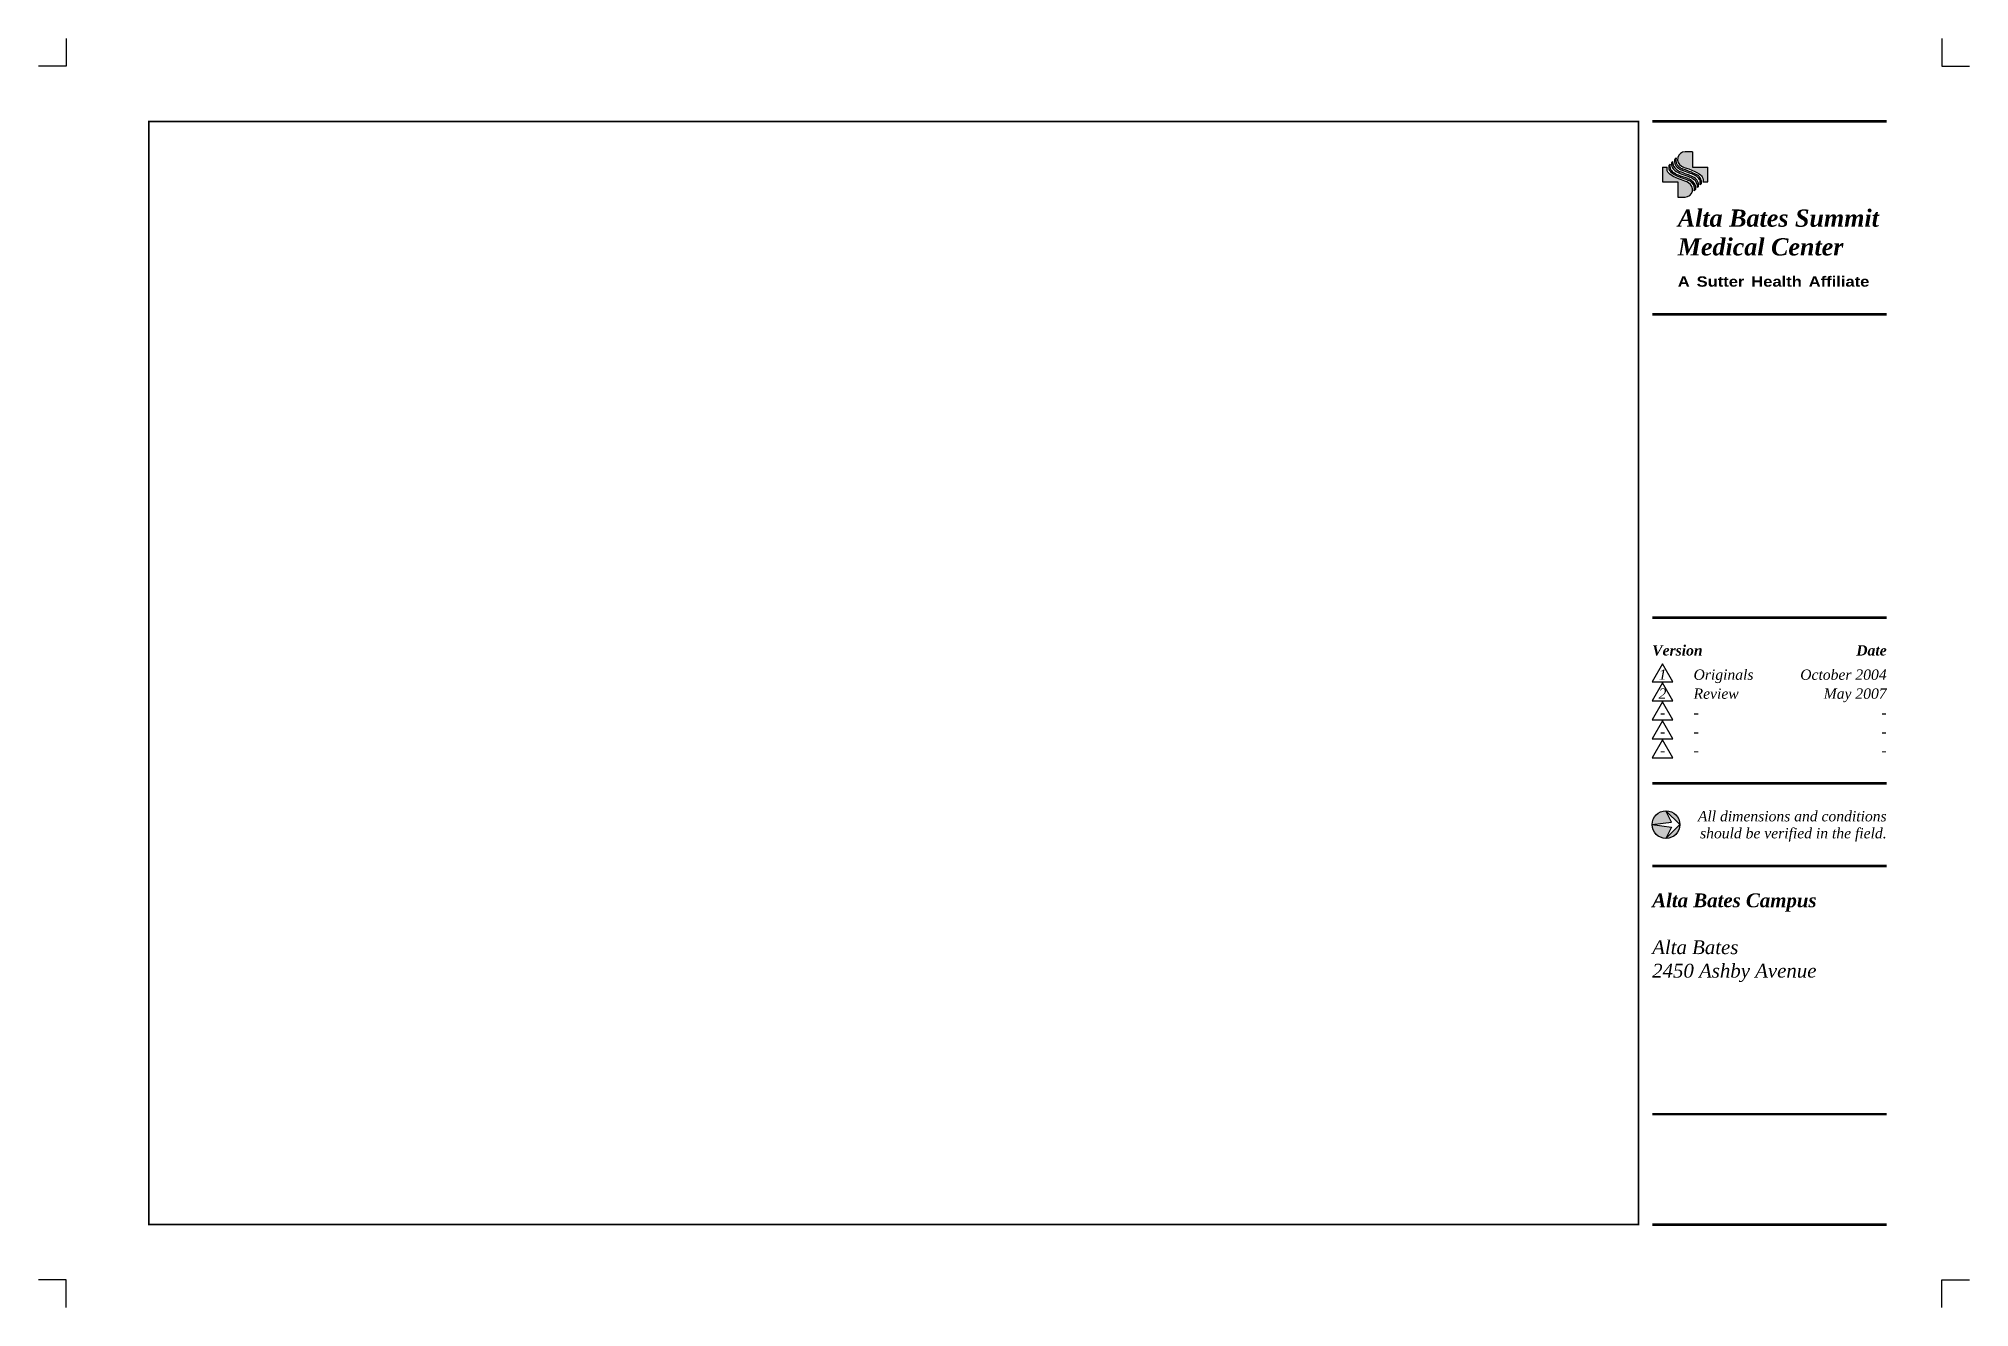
# Model space of a CAD drawing. Header units: inches. Extents: x -0.2 to 17.2, y -0.2 to 11.2.
import ezdxf
from ezdxf.enums import TextEntityAlignment as Align

# ---------------------------------------------------------------- set-up
doc = ezdxf.new("R2010")
doc.units = ezdxf.units.IN
doc.header["$MEASUREMENT"] = 0
doc.layers.get('Defpoints').update_dxf_attribs({"color": 31})
doc.layers.add('T-TTLBLK-8', color=8, linetype='Continuous')
doc.styles.add('ArialB', font='')
doc.styles.add('TimesI', font='timesi.ttf')
doc.styles.add('TimesIB', font='timesbi.ttf')
doc.styles.get('ArialB').set_extended_font_data('Arial Black')

# ---------------------------------------------------------------- blocks, each defined once
blk = doc.blocks.new('allsheets')
for tag, style, p in [('CAMPUS', 'TimesIB', (14.375, 3.252)), ('BUILDING_1', 'TimesI', (14.375, 3.039)), ('BUILDING_2', 'TimesI', (14.375, 2.827)), ('BUILDING_3', 'TimesI', (14.375, 2.614))]:
    blk.add_attdef(tag, text='', height=0.125, dxfattribs=dict(style=style)).set_placement(p, align=Align.TOP_LEFT)
blk = doc.blocks.new('versions')
at = {"style": 'TimesI'}
for tag, p in [('R1', (14.469, 5.282)), ('R2', (14.469, 5.11)), ('R3', (14.469, 4.938)), ('R4', (14.469, 4.767)), ('R5', (14.469, 4.595))]:
    blk.add_attdef(tag, text='', height=0.0938, dxfattribs=at).set_placement(p, align=Align.TOP_CENTER)
for tag, p in [('DESCRIPTION1', (14.75, 5.282)), ('DESCRIPTION2', (14.75, 5.11)), ('DESCRIPTION3', (14.75, 4.938)), ('DESCRIPTION4', (14.75, 4.767)), ('DESCRIPTION5', (14.75, 4.595))]:
    blk.add_attdef(tag, text='', height=0.0938, dxfattribs=at).set_placement(p, align=Align.TOP_LEFT)
for tag, p in [('DATE1', (16.5, 5.282)), ('DATE2', (16.5, 5.11)), ('DATE3', (16.5, 4.938)), ('DATE4', (16.5, 4.767)), ('DATE5', (16.5, 4.595))]:
    blk.add_attdef(tag, text='', height=0.0938, dxfattribs=at).set_placement(p, align=Align.TOP_RIGHT)
blk = doc.blocks.new('n-arrow')
h = blk.add_hatch(color=256)
h.paths.add_polyline_path([(0, 0.125), (0.125, 0, 0.414214)])
h.paths.add_polyline_path([(0, 0.125, 0.414214), (-0.125, 0), (0.051, 0.022)])
h = blk.add_hatch(color=256)
h.paths.add_polyline_path([(0.051, -0.022), (-0.125, 0, 0.414214), (0, -0.125)])
h.paths.add_polyline_path([(0.125, 0), (0, -0.125, 0.414214)])
for p, q in [((-0.125, 0), (0.051, 0.022)), ((-0.125, 0), (0.051, -0.022)), ((0, 0.125), (0.125, 0)), ((0.051, 0.022), (0, 0.125)), ((0, -0.125), (0.125, 0)), ((0.051, -0.022), (0, -0.125))]:
    blk.add_line(p, q)
blk.add_circle((0, 0), 0.125)

msp = doc.modelspace()

# ---------------------------------------------------------------- hatches: boundary and pattern name
at = {"layer": 'T-TTLBLK-8'}
h = msp.add_hatch(color=256, dxfattribs=at)
h.paths.add_polyline_path([(14.741, 10.224), (14.673, 10.224, 0.77405), (14.642, 10.094), (14.659, 10.086), (14.674, 10.08), (14.706, 10.069), (14.734, 10.059), (14.762, 10.046), (14.78, 10.037), (14.801, 10.024), (14.813, 10.015), (14.822, 10.007), (14.829, 9.998), (14.835, 9.985), (14.837, 9.97), (14.836, 9.958), (14.835, 9.952), (14.878, 9.952), (14.878, 10.086), (14.741, 10.086)])
h.paths.add_polyline_path([(14.676, 10.06), (14.653, 10.068), (14.643, 10.072), (14.641, 10.073, -0.057168), (14.616, 10.09, -0.294407), (14.591, 10.168), (14.576, 10.153, 0.260877), (14.603, 10.084, 0.104915), (14.646, 10.057), (14.647, 10.057), (14.711, 10.033, -0.026014), (14.76, 10.011, -0.045918), (14.789, 9.991, -0.11172), (14.805, 9.974), (14.806, 9.972, -0.112315), (14.81, 9.948, -0.002124), (14.809, 9.924), (14.821, 9.937, 0.144092), (14.817, 9.979, 0.123457), (14.784, 10.011, 0.043491), (14.735, 10.037), (14.734, 10.038), (14.711, 10.047)])
h.paths.add_polyline_path([(14.631, 10.042, -0.074955), (14.596, 10.063, -0.245775), (14.56, 10.136), (14.55, 10.125, 0.026307), (14.55, 10.103, 0.086043), (14.559, 10.078, 0.142281), (14.592, 10.046, 0.033915), (14.643, 10.022), (14.645, 10.022, 0.007022), (14.715, 9.996, -0.074955), (14.751, 9.974, -0.245775), (14.786, 9.901), (14.795, 9.91, 0.034593), (14.794, 9.939), (14.793, 9.944, 0.185342), (14.755, 9.992, 0.033915), (14.704, 10.016), (14.702, 10.016, 0.007022)])
h.paths.add_polyline_path([(14.636, 10.004, -0.026014), (14.587, 10.027, -0.045918), (14.558, 10.046, -0.11172), (14.542, 10.064), (14.541, 10.066, -0.117482), (14.536, 10.089, -0.002095), (14.537, 10.112), (14.526, 10.101, 0.144092), (14.53, 10.059, 0.123457), (14.562, 10.027, 0.043491), (14.612, 10), (14.613, 10), (14.635, 9.99), (14.67, 9.978), (14.694, 9.969), (14.704, 9.965), (14.706, 9.964, -0.057168), (14.731, 9.948, -0.294407), (14.756, 9.87), (14.77, 9.885, 0.260877), (14.744, 9.954, 0.104915), (14.701, 9.98), (14.7, 9.981)])
h.paths.add_polyline_path([(14.705, 9.943), (14.688, 9.951), (14.672, 9.957), (14.64, 9.969), (14.612, 9.979), (14.585, 9.991), (14.566, 10), (14.546, 10.013), (14.534, 10.022), (14.525, 10.031), (14.518, 10.039), (14.512, 10.052), (14.51, 10.068), (14.511, 10.08), (14.511, 10.086), (14.469, 10.086), (14.469, 9.952), (14.606, 9.952), (14.606, 9.814), (14.673, 9.814, 0.77405)])

# ---------------------------------------------------------------- linework, layer by layer
at = {"const_width": 0.0156}
msp.add_lwpolyline([(14.25, 0.5), (14.25, 10.5), (0.75, 10.5), (0.75, 0.5)], close=True, dxfattribs=at)
at = {"const_width": 0.0234}
for points in [[(14.375, 10.5), (16.5, 10.5)], [(14.375, 8.75), (16.5, 8.75)], [(14.375, 6.001), (16.5, 6.001)], [(14.375, 4.501), (16.5, 4.501)], [(14.375, 3.751), (16.5, 3.751)], [(14.375, 1.501), (16.5, 1.501)], [(14.375, 0.5), (16.5, 0.5)]]:
    msp.add_lwpolyline(points, dxfattribs=at)
at = {"layer": 'Defpoints'}
for points in [[(0, 11.25), (0, 11), (-0.25, 11)], [(17, 11.25), (17, 11), (17.25, 11)], [(0, -0.25), (0, 0), (-0.25, 0)], [(17, -0.25), (17, 0), (17.25, 0)]]:
    msp.add_lwpolyline(points, dxfattribs=at)
for points in [[(14.469, 5.582), (14.375, 5.42), (14.562, 5.42)], [(14.469, 5.41), (14.375, 5.248), (14.562, 5.248)], [(14.469, 5.238), (14.375, 5.076), (14.562, 5.076)], [(14.469, 5.067), (14.375, 4.904), (14.562, 4.904)], [(14.469, 4.895), (14.375, 4.732), (14.562, 4.732)]]:
    msp.add_lwpolyline(points, close=True, dxfattribs=at)
at = {"layer": 'T-TTLBLK-8'}
for p, q in [((14.591, 10.168), (14.576, 10.153)), ((14.741, 10.224), (14.673, 10.224)), ((14.741, 10.224), (14.741, 10.086)), ((14.469, 10.086), (14.511, 10.086)), ((14.469, 10.086), (14.469, 9.951)), ((14.537, 10.112), (14.526, 10.101)), ((14.541, 10.066), (14.542, 10.064)), ((14.56, 10.136), (14.55, 10.125)), ((14.613, 10), (14.612, 10)), ((14.613, 10), (14.635, 9.99)), ((14.635, 9.99), (14.67, 9.978)), ((14.7, 9.981), (14.636, 10.004)), ((14.641, 10.073), (14.643, 10.072)), ((14.653, 10.068), (14.643, 10.072)), ((14.643, 10.022), (14.645, 10.022)), ((14.646, 10.057), (14.647, 10.057)), ((14.647, 10.057), (14.711, 10.033)), ((14.676, 10.06), (14.653, 10.068)), ((14.67, 9.978), (14.694, 9.969)), ((14.711, 10.047), (14.676, 10.06)), ((14.701, 9.98), (14.7, 9.981)), ((14.704, 10.016), (14.702, 10.016)), ((14.734, 10.038), (14.711, 10.047)), ((14.734, 10.038), (14.735, 10.037)), ((14.741, 10.086), (14.878, 10.086)), ((14.878, 9.951), (14.878, 10.086)), ((14.469, 9.952), (14.606, 9.952)), ((14.606, 9.952), (14.606, 9.814)), ((14.606, 9.814), (14.673, 9.814)), ((14.694, 9.969), (14.704, 9.965)), ((14.706, 9.964), (14.704, 9.965)), ((14.756, 9.87), (14.77, 9.885)), ((14.786, 9.901), (14.795, 9.91)), ((14.793, 9.944), (14.794, 9.939)), ((14.806, 9.972), (14.805, 9.974)), ((14.809, 9.924), (14.821, 9.937)), ((14.835, 9.952), (14.878, 9.952))]:
    msp.add_line(p, q, dxfattribs=at)
for points in [[(14.673, 10.224, 0.77405), (14.642, 10.094), (14.659, 10.086), (14.674, 10.08), (14.706, 10.069), (14.734, 10.059), (14.762, 10.046), (14.78, 10.037), (14.801, 10.024), (14.813, 10.015), (14.822, 10.007), (14.829, 9.998), (14.835, 9.985), (14.837, 9.97), (14.836, 9.958), (14.835, 9.952)], [(14.673, 9.814, 0.77405), (14.705, 9.943), (14.688, 9.951), (14.672, 9.957), (14.64, 9.969), (14.612, 9.979), (14.585, 9.991), (14.566, 10), (14.546, 10.013), (14.534, 10.022), (14.525, 10.031), (14.518, 10.039), (14.512, 10.052), (14.51, 10.068), (14.511, 10.08), (14.511, 10.086)]]:
    msp.add_lwpolyline(points, format="xyb", dxfattribs=at)
for centre, radius, start, end in [((14.651, 10.142), 0.0756, 171.9272, 230.4123), ((14.664, 10.148), 0.0756, 164.636, 230.2551), ((14.599, 10.088), 0.0743, 169.7789, 202.5767), ((14.611, 10.107), 0.0941, 210.706, 238.8579), ((17.302, 10.017), 2.767, 178.0306, 178.5172), ((14.587, 10.088), 0.0512, 178.6935, 205.1364), ((14.589, 10.089), 0.0535, 208.2936, 233.5956), ((14.759, 10.118), 0.21, 178.1025, 184.1302), ((14.629, 10.117), 0.0797, 189.983, 209.6541), ((14.677, 10.195), 0.191, 231.0172, 241.935), ((14.63, 10.118), 0.0812, 209.6603, 242.0514), ((14.648, 10.134), 0.0876, 178.5893, 233.8221), ((14.738, 10.298), 0.323, 237.074, 247.0351), ((14.829, 10.486), 0.52, 242.2283, 248.1971), ((14.794, 10.411), 0.418, 241.0153, 248.785), ((14.623, 10.11), 0.0707, 246.7392, 247.2744), ((14.685, 10.17), 0.138, 230.2576, 247.404), ((14.687, 10.172), 0.122, 226.3542, 250.3113), ((14.699, 10.191), 0.131, 230.497, 243.5847), ((13.745, 7.509), 2.683, 69.1077, 70.7169), ((15.601, 12.528), 2.683, 249.1077, 250.7169), ((14.659, 9.865), 0.122, 46.3542, 70.3113), ((14.553, 9.626), 0.418, 61.0153, 68.785), ((14.517, 9.551), 0.52, 62.2283, 68.1971), ((14.662, 9.868), 0.138, 50.2576, 67.404), ((14.609, 9.74), 0.323, 57.074, 67.0351), ((14.724, 9.928), 0.0707, 66.7392, 67.2744), ((14.712, 9.918), 0.0848, 17.573, 59.5736), ((14.67, 9.843), 0.191, 51.0172, 61.935), ((14.736, 9.931), 0.0941, 30.706, 58.8579), ((14.758, 9.948), 0.0535, 28.2936, 53.5956), ((14.748, 9.95), 0.0743, 349.7789, 22.5767), ((14.648, 9.847), 0.131, 50.497, 63.5847), ((14.683, 9.89), 0.0756, 344.636, 50.2551), ((14.695, 9.896), 0.0756, 351.9272, 50.4123), ((14.699, 9.904), 0.0876, 358.5893, 53.8221), ((14.585, 9.917), 0.21, 358.1025, 6.0275), ((14.755, 9.951), 0.0544, 356.5386, 22.1718), ((12.044, 10.019), 2.767, 358.0306, 358.5172)]:
    msp.add_arc(centre, radius, start, end, dxfattribs=at)

# ---------------------------------------------------------------- block references
msp.add_blockref('versions', (0, 0.25)).add_auto_attribs({'R1': '1', 'DESCRIPTION1': 'Originals', 'DATE1': 'October 2004', 'R2': '2', 'DESCRIPTION2': 'Review', 'DATE2': 'May 2007', 'R3': '-', 'DESCRIPTION3': '-', 'DATE3': '-', 'R4': '-', 'DESCRIPTION4': '-', 'DATE4': '-', 'R5': '-', 'DESCRIPTION5': '-', 'DATE5': '-'})
ref = msp.add_blockref('allsheets', (0, 0.25))
ref.add_attrib('CAMPUS', 'Alta Bates Campus', dxfattribs={"height": 0.125, "style": 'TimesIB'}).set_placement((14.375, 3.502), align=Align.TOP_LEFT)
ref.add_attrib('BUILDING_2', 'Alta Bates', dxfattribs={"height": 0.125, "style": 'TimesI'}).set_placement((14.375, 3.077), align=Align.TOP_LEFT)
ref.add_attrib('BUILDING_3', '2450 Ashby Avenue', dxfattribs={"height": 0.125, "style": 'TimesI'}).set_placement((14.375, 2.864), align=Align.TOP_LEFT)
msp.add_blockref('n-arrow', (14.5, 4.126), dxfattribs=at)

# ---------------------------------------------------------------- texts
at = {"style": 'TimesI'}
for s, p in [('All dimensions and conditions', (16.5, 4.155)), ('should be verified in the field.', (16.5, 4.001))]:
    msp.add_text(s, height=0.09375, dxfattribs=at).set_placement(p, align=Align.RIGHT)
for s, insert, char_height, width, attachment_point, style in [('{\\fTimes New Roman|b1|i1|c0|p18;Alta Bates Summit Medical Center}', (14.607, 9.282), 0.15625, 1.84766, 7, 'TimesI'), ('Version', (14.375, 5.752), 0.0938, 1, 1, 'TimesIB'), ('Date', (16.5, 5.752), 0.0938, 0.75, 3, 'TimesIB')]:
    msp.add_mtext(s, dxfattribs=dict(insert=insert, char_height=char_height, width=width, attachment_point=attachment_point, style=style))
at = {"layer": 'T-TTLBLK-8', "insert": (14.607, 9), "char_height": 0.09375, "width": 1.84766, "attachment_point": 7, "style": 'ArialB'}
msp.add_mtext('A {\\H0.5x; }Sutter{\\H0.5x; } Health{\\H0.5x; } Affiliate', dxfattribs=at)

doc.saveas('drawing.dxf')
